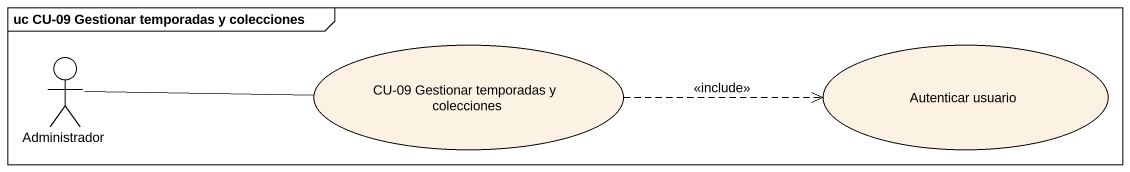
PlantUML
@startuml
mainframe uc CU-09 Gestionar temporadas y colecciones
actor Administrador
usecase "CU-09 Gestionar temporadas y colecciones" as CU_09_Gestionar_temporadas
usecase "Autenticar usuario" as Autenticar_usuario
Administrador -right- CU_09_Gestionar_temporadas
CU_09_Gestionar_temporadas .right.> Autenticar_usuario : <<include>>
@enduml
